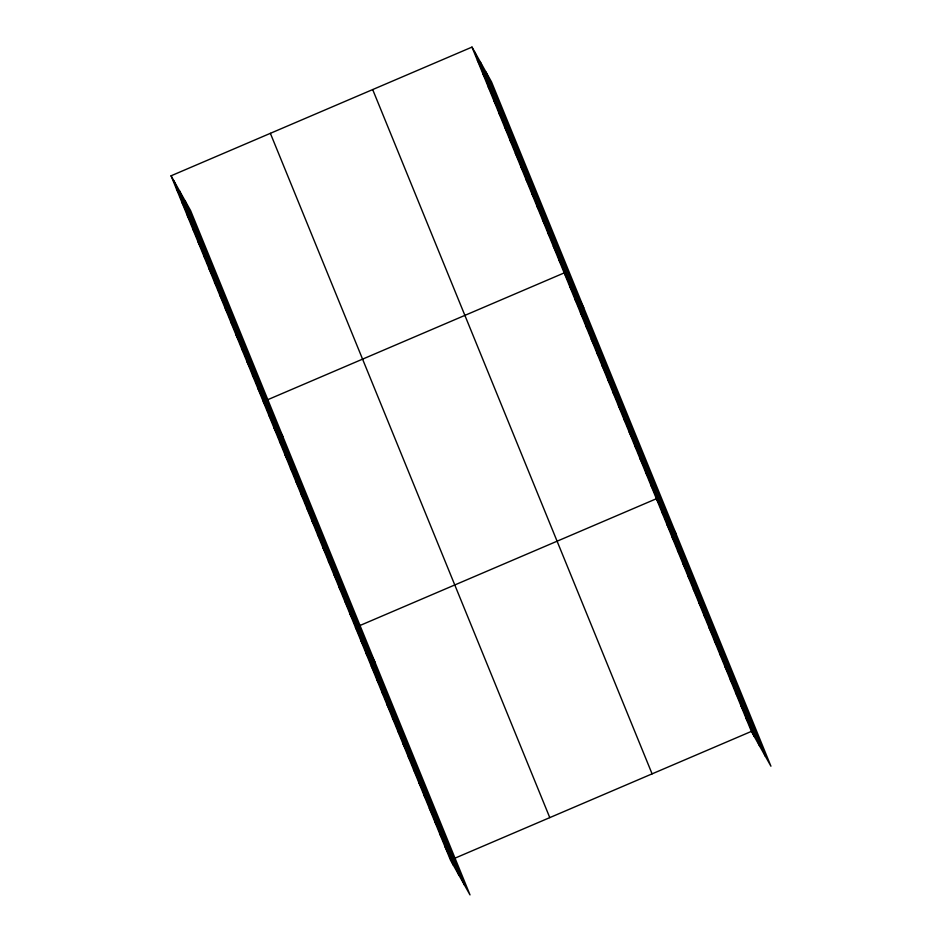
<?xml version="1.0" encoding="UTF-8"?>
<svg xmlns="http://www.w3.org/2000/svg" width="942" height="942" viewBox="0 0 942 942"><rect width="100%" height="100%" fill="white"/><g stroke="black" fill="none" stroke-linecap="round" stroke-linejoin="round"><path stroke-width="1.41" d="M171.067 175.801L190.602 210.608L470.011 894.9L450.476 860.081L171.067 175.801L471.989 47.1L491.524 81.919L770.933 766.199L751.398 731.392L471.989 47.1M267.139 399.961L564.187 272.909L583.734 307.728M359.349 625.771L656.397 498.73L675.932 533.549M454.35 858.433L751.398 731.392M477.406 60.382L480.243 65.422M482.834 73.664L485.66 78.716M488.262 86.947L491.088 91.998M493.679 100.229L496.516 105.28M499.107 113.511L501.933 118.562M504.535 126.805L507.361 131.845M509.952 140.087L512.789 145.127M515.38 153.369L518.206 158.409M520.796 166.652L523.634 171.691M526.225 179.934L529.051 184.973M531.653 193.216L534.479 198.256M537.07 206.498L539.907 211.538M542.498 219.78L545.324 224.832M547.926 233.063L550.752 238.114M553.343 246.345L556.18 251.396M558.771 259.627L561.597 264.678M569.616 286.203L572.442 291.243M575.044 299.485L577.87 304.525M580.46 312.768L583.298 317.807M585.889 326.05L588.715 331.089M591.305 339.332L594.143 344.372M596.733 352.614L599.571 357.654M602.162 365.896L604.988 370.936M607.578 379.179L610.416 384.23M613.007 392.461L615.832 397.512M618.435 405.743L621.261 410.794M623.851 419.025L626.689 424.077M629.28 432.307L632.106 437.359M634.696 445.601L637.534 450.641M640.124 458.884L642.95 463.923M645.553 472.166L648.379 477.205M650.969 485.448L653.807 490.488M661.673 511.659L664.51 516.699M666.948 524.576L669.786 529.628M672.235 537.505L675.061 542.545M677.51 550.434L680.336 555.474M682.785 563.351L685.611 568.403M688.06 576.28L690.898 581.332M693.336 589.209L696.173 594.249M698.623 602.138L701.449 607.178M703.898 615.055L706.724 620.107M709.173 627.984L711.999 633.024M714.448 640.913L717.286 645.953M719.735 653.83L722.561 658.882M725.01 666.759L727.836 671.799M730.286 679.688L733.111 684.728M735.561 692.606L738.398 697.657M740.836 705.534L743.674 710.586M746.123 718.463L748.949 723.503M176.495 189.083L179.321 194.123M181.912 202.365L184.75 207.405M187.34 215.647L190.166 220.687M192.757 228.93L195.595 233.981M198.185 242.212L201.011 247.263M203.613 255.494L206.439 260.545M209.03 268.776L211.868 273.828M214.458 282.058L217.284 287.11M219.886 295.352L222.712 300.392M225.303 308.635L228.141 313.674M230.731 321.917L233.557 326.956M236.148 335.199L238.985 340.239M241.576 348.481L244.402 353.521M247.004 361.763L249.83 366.803M252.421 375.046L255.258 380.085M257.849 388.328L260.675 393.379M263.277 401.61L282.812 436.429M268.694 414.892L271.531 419.944M274.122 428.174L276.948 433.226M279.538 441.468L282.376 446.508M284.967 454.75L287.793 459.79M290.395 468.033L293.221 473.072M295.812 481.315L298.649 486.355M301.24 494.597L304.066 499.637M306.668 507.879L309.494 512.919M312.085 521.162L314.922 526.201M317.513 534.444L320.339 539.495M322.929 547.726L325.767 552.777M328.358 561.008L331.184 566.06M333.786 574.29L336.612 579.342M339.202 587.572L342.04 592.624M344.631 600.866L347.457 605.906M350.059 614.149L352.885 619.188M355.475 627.431L375.01 662.238M360.751 640.348L363.588 645.4M366.038 653.277L368.864 658.328M371.313 666.206L374.139 671.246M376.588 679.135L379.414 684.175M381.863 692.052L384.701 697.104M387.138 704.981L389.976 710.021M392.425 717.91L395.251 722.95M397.701 730.827L400.527 735.879M402.976 743.756L405.802 748.796M408.251 756.685L411.089 761.725M413.526 769.602L416.364 774.654M418.813 782.531L421.639 787.583M424.088 795.46L426.914 800.5M429.364 808.389L432.201 813.429M434.639 821.306L437.477 826.358M439.926 834.235L442.752 839.275M445.201 847.164L448.027 852.204M486.013 72.087L765.422 756.379M480.326 61.972L759.735 746.252M474.815 52.14L754.224 736.432M372.679 89.572L652.088 773.853M270.366 133.328L549.775 817.609M185.091 200.787L464.5 885.08M179.416 190.673L458.825 874.953M173.893 180.84L453.302 865.133"/></g></svg>
